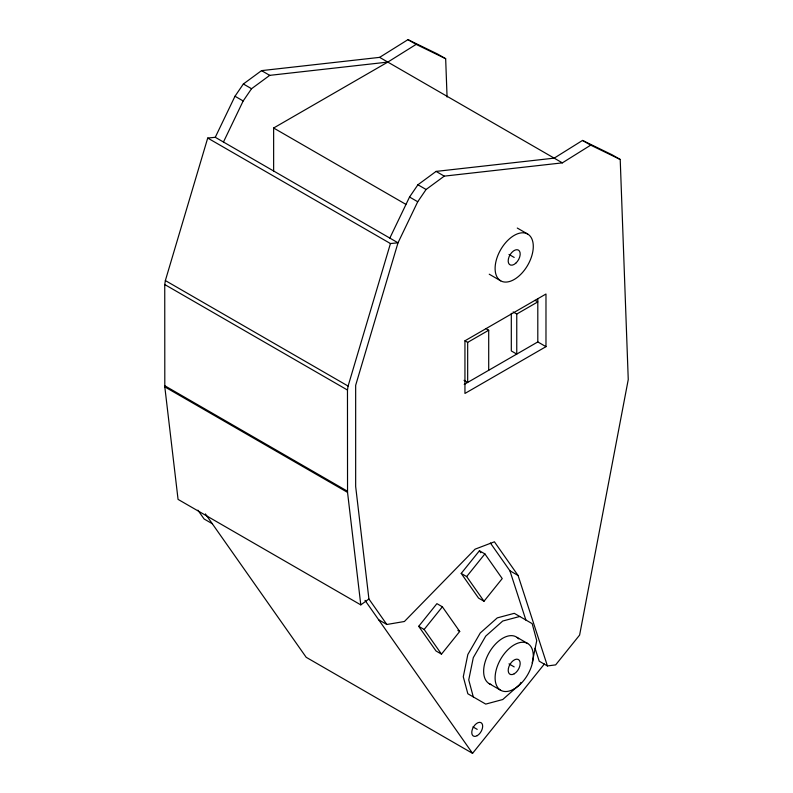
<?xml version="1.0" encoding="UTF-8"?>
<svg xmlns="http://www.w3.org/2000/svg" width="793" height="793" viewBox="0 0 793 793"><rect width="100%" height="100%" fill="white"/><g stroke="black" fill="none" stroke-linecap="round" stroke-linejoin="round"><path stroke-width="1.19" d="M368.914 599.002L360.795 604.881L178.058 499.382L164.805 386.875L164.746 284.538L165.36 280.563L207.716 138.051L215.27 137.298L398.007 242.807L355.661 385.319L355.661 486.496L368.914 599.002L386.825 624.487L404.41 621.494L475.057 549.182L494.406 541.807L518.077 575.49L547.428 665.942L555.655 664.881L579.614 635.074L628.254 379.56L620.215 159.482L612.037 154.764L582.518 140.43L554.178 158.144L436.081 171.407L417.921 184.769L409.545 197.021L389.829 238.078M360.795 604.881L347.542 492.374L347.473 390.037L348.097 386.062L390.443 243.55L398.007 242.807L417.723 201.749L426.099 189.487L444.268 176.135L562.356 162.862L590.706 145.149L620.215 159.482M532.182 662.908L536.732 640.655L532.182 623.655L514.28 613.326L497.28 617.876L480.28 632.953L467.84 654.503L463.281 676.766L467.84 693.766L485.742 704.095L502.742 699.535L519.732 684.468L520.922 682.416M215.27 137.298L234.996 96.24L243.362 83.989L261.531 70.636L379.629 57.364L407.969 39.65L437.488 53.983L445.666 58.712L447.064 97.033M223.457 142.026L243.173 100.969L251.55 88.717L269.719 75.355L387.807 62.092L416.147 44.378L445.666 58.712M418.694 626.321L436.913 603.651L442.375 606.804L459.712 631.466L441.493 654.136L436.031 650.994L418.694 626.321L424.146 629.473L441.493 654.136M461.209 573.428L479.428 550.768L484.89 553.91L502.227 578.583L484.008 601.243L478.546 598.1L461.209 573.428L466.661 576.58L484.008 601.243M424.146 629.473L442.375 606.804M466.661 576.58L484.89 553.91M205.387 513.904L306.187 657.298L472.559 753.35L544.394 663.979M273.635 171.248L273.635 128.01L387.807 62.092M464.946 340.802L545.98 294.015L545.98 346.66L464.946 393.447L464.946 340.802L467.672 342.378L488.706 330.235L488.706 370.272M513.13 311.936L516.758 314.038L537.803 301.895L535.077 300.319M464.222 384.417L537.803 341.932L545.98 346.66M519.732 616.478L502.732 621.028L485.732 636.105L473.292 657.655L468.742 679.918L473.292 696.908M407.969 39.65L416.147 44.378M582.518 140.43L590.706 145.149M379.629 57.364L562.356 162.862M261.531 70.636L269.719 75.355M436.081 171.407L444.268 176.135M517.274 228.047L527.692 234.054A27.002 15.592 -60 0 1 519.137 275.885A27.002 15.592 -60 0 1 495.754 262.384A27.002 15.592 -60 0 1 527.692 234.054M243.362 83.989L251.55 88.717M417.921 184.769L426.099 189.487M234.996 96.24L243.173 100.969M409.545 197.021L417.723 201.749M508.987 254.434L514.191 257.438M273.635 128.01L405.877 204.356M489.241 274.209L500.69 280.821M207.716 138.051L390.443 243.55M485.98 328.659L488.706 330.235M464.034 380.323L467.672 382.424L467.672 342.378M165.36 280.563L348.097 386.062M164.746 284.538L347.473 390.037M490.401 543.027L509.899 570.762L518.077 575.49M164.746 385.725L347.473 491.224M164.805 386.875L347.542 492.374M527.692 643.519L516.233 636.898A27.002 15.592 -60 0 0 488.379 654.037A27.002 15.592 -60 0 0 491.115 684.488M547.428 665.942L539.24 661.213L535.047 648.297M457.888 630.425L459.712 631.466M508.987 663.89L514.191 666.893M212.276 523.707L204.098 518.989L197.893 510.167M378.648 619.759L386.825 624.487M489.241 683.665L500.69 690.277M472.955 726.903L477.217 729.372M479.428 550.768L480.816 552.741M365.008 600.351L472.559 753.35M509.899 570.762L525.908 620.106M537.803 299.09L537.803 341.932M516.758 314.038L516.758 354.084L511.307 350.932L511.307 313.314M517.086 637.463A27.002 15.592 -60 0 1 518.612 638.871M477.217 735.666A7.712 4.451 -60 0 0 481.946 723.494A7.712 4.451 -60 0 0 472.499 728.945A7.712 4.451 -60 0 0 477.217 735.666M514.191 673.822A8.485 4.897 -60 0 0 519.385 660.43A8.485 4.897 -60 0 0 508.997 666.437A8.485 4.897 -60 0 0 514.191 673.822M514.191 688.939A27.002 15.592 -60 0 0 530.725 646.325A27.002 15.592 -60 0 0 497.657 665.426A27.002 15.592 -60 0 0 514.191 688.939M515.747 263.236A8.485 4.897 -60 0 0 518.434 250.092A8.485 4.897 -60 0 0 508.392 258.994A8.485 4.897 -60 0 0 515.747 263.236"/></g></svg>
